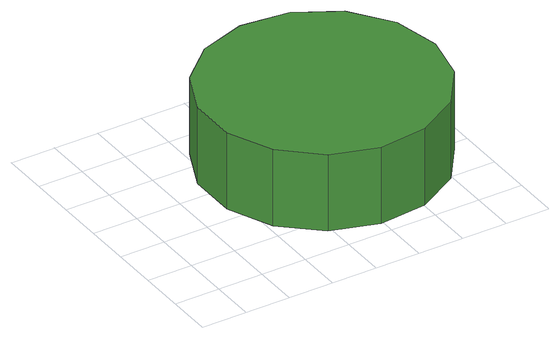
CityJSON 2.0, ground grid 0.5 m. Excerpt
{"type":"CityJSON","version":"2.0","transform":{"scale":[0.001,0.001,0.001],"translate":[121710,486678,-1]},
"CityObjects":{
"tree1":{"type":"SolitaryVegetationObject","attributes":{"function":"something"}},
"tree2":{"type":"SolitaryVegetationObject","attributes":{"function":"something"},"geometry":[{"type":"MultiSurface","lod":"1","boundaries":[[[0,1,2,3,4,5,6,7,8,9,10,11,12,13,14]],[[15,16,17,18,19,20,21,22,23,24,25,26,27,28,29]],[[0,29,28,1]],[[1,28,27,2]],[[2,27,26,3]],[[3,26,25,4]],[[4,25,24,5]],[[5,24,23,6]],[[6,23,22,7]],[[7,22,21,8]],[[8,21,20,9]],[[9,20,19,10]],[[10,19,18,11]],[[11,18,17,12]],[[12,17,16,13]],[[13,16,15,14]],[[14,15,29,0]]]}]}
},
"vertices":[
[3415,1444,1687],[3303,1974,1687],[2984,2413,1687],[2515,2684,1687],[1976,2740,1687],[1460,2573,1687],[1058,2210,1687],[837,1715,1687],[837,1173,1687],[1058,678,1687],[1460,315,1687],[1976,148,1687],[2515,205,1687],[2984,476,1687],[3303,914,1687],[3303,914,801],[2984,476,801],[2515,205,801],[1976,148,801],[1460,315,801],[1058,678,801],[837,1173,801],[837,1715,801],[1058,2210,801],[1460,2573,801],[1976,2740,801],[2515,2684,801],[2984,2413,801],[3303,1974,801],[3415,1444,801]
]}
